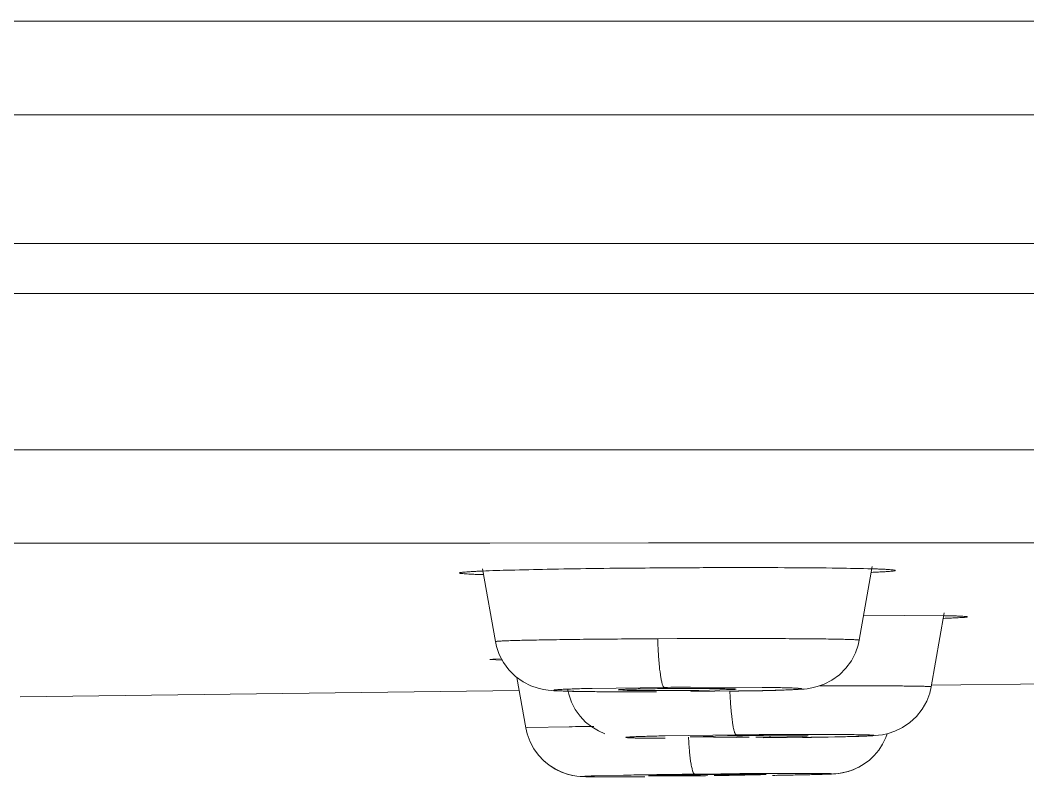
# Model space of a CAD drawing. Header units: millimetres. Extents: x 6110 to 6704, y -2661 to -1821.
# Drawn here: x 6503.151 to 6505.289, y -2151.217 to -2149.611 of the extents above; entities that cross this region are included whole.
import ezdxf

# ---------------------------------------------------------------- set-up
doc = ezdxf.new("R2010")
doc.units = ezdxf.units.MM
doc.header["$LTSCALE"] = 0.1
doc.layers.get('0').update_dxf_attribs({"lineweight": 15})

msp = doc.modelspace()

# ---------------------------------------------------------------- linework, layer by layer
for p, q in [((6495.0626, -2149.8122), (6512.7655, -2149.8122)), ((6512.6297, -2150.0855), (6497.8561, -2150.0855)), ((6470.9189, -2150.1913), (6519.206, -2150.1913)), ((6507.0278, -2150.5227), (6501.107, -2150.5234)), ((6503.1374, -2150.7211), (6503.1517, -2150.7211)), ((6503.1517, -2150.7211), (6503.203, -2150.7211)), ((6503.203, -2150.7211), (6503.2726, -2150.7211)), ((6503.2726, -2150.7211), (6503.9923, -2150.721)), ((6503.9923, -2150.721), (6504.0831, -2150.721)), ((6504.0831, -2150.721), (6504.0972, -2150.721)), ((6504.0972, -2150.721), (6504.148, -2150.721)), ((6504.148, -2150.721), (6504.4846, -2150.7209)), ((6504.4846, -2150.7209), (6504.5454, -2150.7209)), ((6504.5454, -2150.7209), (6504.6094, -2150.7209)), ((6504.6094, -2150.7209), (6504.654, -2150.7209)), ((6504.654, -2150.7209), (6504.7345, -2150.7209)), ((6504.7345, -2150.7209), (6505.0087, -2150.7208)), ((6505.0087, -2150.7208), (6505.0743, -2150.7208)), ((6505.0743, -2150.7208), (6506.1686, -2150.7205)), ((6504.1595, -2150.9303), (6504.1323, -2150.776)), ((6504.9316, -2150.9272), (6504.9592, -2150.7706)), ((6505.1125, -2150.8753), (6504.9414, -2150.8742)), ((6505.0844, -2151.0262), (6505.1121, -2150.869)), ((6504.5453, -2150.924), (6504.5042, -2150.9242)), ((6504.1595, -2150.9303), (6504.1595, -2150.9303)), ((6504.154, -2150.9677), (6504.1476, -2150.9685)), ((6504.1476, -2150.9685), (6504.1734, -2150.9696)), ((6504.1721, -2150.9669), (6504.154, -2150.9677)), ((6504.2238, -2151.1132), (6504.205, -2151.0063)), ((6505.0844, -2151.0228), (6506.2741, -2151.0076)), ((6504.518, -2151.0274), (6504.365, -2151.0296)), ((6504.4394, -2151.0338), (6504.4203, -2151.0327)), ((6504.5185, -2151.03), (6504.5311, -2151.0298)), ((6504.5735, -2151.0271), (6504.7256, -2151.0274)), ((6504.5912, -2151.0339), (6504.6581, -2151.0323)), ((6504.6581, -2151.0323), (6504.6679, -2151.0317)), ((6504.6679, -2151.0317), (6504.6703, -2151.0313)), ((6503.1511, -2151.0475), (6504.2098, -2151.0339)), ((6504.5131, -2151.0344), (6504.4394, -2151.0338)), ((6504.7263, -2151.0344), (6504.5746, -2151.0365)), ((6504.2278, -2151.1128), (6504.2239, -2151.1132)), ((6504.3161, -2151.111), (6504.2278, -2151.1128)), ((6504.3782, -2151.1199), (6504.392, -2151.126)), ((6504.5197, -2151.1304), (6504.6709, -2151.1282)), ((6504.5753, -2151.1323), (6504.573, -2151.1326)), ((6504.573, -2151.1326), (6504.6722, -2151.1335)), ((6504.6518, -2151.1304), (6504.5753, -2151.1323)), ((6504.698, -2151.1299), (6504.6837, -2151.13)), ((6504.7264, -2151.1277), (6504.8786, -2151.1274)), ((6504.8796, -2151.1327), (6504.7279, -2151.1349)), ((6504.823, -2151.1305), (6504.7281, -2151.1297)), ((6504.7441, -2151.1328), (6504.8109, -2151.1314)), ((6504.8109, -2151.1314), (6504.8206, -2151.1309)), ((6504.8206, -2151.1309), (6504.823, -2151.1305)), ((6504.3395, -2151.2164), (6504.3442, -2151.2167)), ((6504.344, -2151.2167), (6504.348, -2151.2168)), ((6504.3475, -2151.2168), (6504.3523, -2151.217)), ((6504.3515, -2151.217), (6504.357, -2151.2171)), ((6504.3695, -2151.2153), (6504.4313, -2151.2139)), ((6504.4319, -2151.2173), (6504.3697, -2151.2172)), ((6504.4346, -2151.2174), (6504.4618, -2151.2173)), ((6504.4867, -2151.2148), (6504.4844, -2151.215)), ((6504.4844, -2151.215), (6504.5769, -2151.2152)), ((6504.5631, -2151.2132), (6504.4867, -2151.2148)), ((6504.5826, -2151.2116), (6504.638, -2151.2111)), ((6504.6094, -2151.2126), (6504.5948, -2151.2128)), ((6504.7344, -2151.2124), (6504.6419, -2151.2123)), ((6504.6557, -2151.2143), (6504.7224, -2151.213)), ((6504.7224, -2151.213), (6504.7321, -2151.2127)), ((6504.7321, -2151.2127), (6504.7344, -2151.2124)), ((6504.7565, -2151.2142), (6504.7718, -2151.2139)), ((6504.7718, -2151.2139), (6504.7861, -2151.2137)), ((6504.7861, -2151.2137), (6504.8116, -2151.2132)), ((6504.8116, -2151.2132), (6504.8227, -2151.2129))]:
    msp.add_line(p, q)
for points in [[(6504.1596, -2150.9303), (6504.1619, -2150.9408), (6504.1677, -2150.9575), (6504.1764, -2150.9743), (6504.188, -2150.9902), (6504.2023, -2151.0043), (6504.2183, -2151.0157), (6504.2348, -2151.0241), (6504.25, -2151.0294), (6504.2618, -2151.0321), (6504.2712, -2151.0334), (6504.2779, -2151.0341), (6504.2837, -2151.0345), (6504.2899, -2151.0348), (6504.2967, -2151.0351), (6504.3045, -2151.0354), (6504.3134, -2151.0357), (6504.3235, -2151.0359), (6504.3346, -2151.0361)], [(6504.7772, -2151.033), (6504.7867, -2151.0326), (6504.795, -2151.0323), (6504.8022, -2151.0319), (6504.8087, -2151.0314), (6504.8146, -2151.0309), (6504.8213, -2151.0302), (6504.8307, -2151.0287), (6504.8424, -2151.0259), (6504.8574, -2151.0206), (6504.8737, -2151.0122), (6504.8894, -2151.0008), (6504.9034, -2150.9867), (6504.9149, -2150.9709), (6504.9235, -2150.9542), (6504.9292, -2150.9376), (6504.9315, -2150.9272)], [(6504.3124, -2151.0304), (6504.3151, -2151.0421), (6504.3209, -2151.0585), (6504.329, -2151.0741), (6504.3392, -2151.0884), (6504.3511, -2151.101), (6504.3643, -2151.1115), (6504.3782, -2151.1199)], [(6504.9307, -2151.1314), (6504.9399, -2151.1311), (6504.9478, -2151.1308), (6504.9546, -2151.1305), (6504.9607, -2151.1301), (6504.9661, -2151.1298), (6504.9723, -2151.1292), (6504.9813, -2151.1279), (6504.9928, -2151.1255), (6505.0074, -2151.1206), (6505.0234, -2151.1129), (6505.039, -2151.1023), (6505.0533, -2151.089), (6505.0654, -2151.0735), (6505.0748, -2151.0567), (6505.0812, -2151.0397), (6505.0844, -2151.0261)], [(6504.3346, -2151.0361), (6504.3469, -2151.0363), (6504.3602, -2151.0365), (6504.3746, -2151.0367), (6504.3899, -2151.0368), (6504.4063, -2151.0369), (6504.4237, -2151.037), (6504.4419, -2151.037), (6504.461, -2151.037), (6504.4809, -2151.037), (6504.5015, -2151.037)], [(6504.657, -2151.0357), (6504.6763, -2151.0354), (6504.6944, -2151.0351), (6504.7113, -2151.0348), (6504.727, -2151.0345), (6504.7415, -2151.0341), (6504.7547, -2151.0338)], [(6504.7547, -2151.0338), (6504.7666, -2151.0334), (6504.7772, -2151.033)], [(6504.2239, -2151.1132), (6504.227, -2151.1264), (6504.233, -2151.1429), (6504.2411, -2151.158), (6504.2509, -2151.1715), (6504.262, -2151.1832)], [(6504.2239, -2151.1132), (6504.227, -2151.1264), (6504.233, -2151.1428), (6504.2411, -2151.1579), (6504.2508, -2151.1713), (6504.2618, -2151.1829), (6504.2736, -2151.1927), (6504.2862, -2151.2007), (6504.299, -2151.2069), (6504.3118, -2151.2115), (6504.3232, -2151.2143), (6504.3324, -2151.2157), (6504.3395, -2151.2164)], [(6504.8112, -2151.1339), (6504.8304, -2151.1336), (6504.8485, -2151.1333), (6504.8654, -2151.133), (6504.8811, -2151.1327), (6504.8954, -2151.1324), (6504.9085, -2151.132)], [(6504.9085, -2151.132), (6504.9202, -2151.1317), (6504.9307, -2151.1314)], [(6504.931, -2151.1965), (6504.9423, -2151.1899), (6504.9532, -2151.1817), (6504.9635, -2151.1719), (6504.973, -2151.1607), (6504.9813, -2151.148), (6504.9882, -2151.134), (6504.991, -2151.1259)], [(6504.262, -2151.1832), (6504.2739, -2151.1929), (6504.2867, -2151.201), (6504.2995, -2151.2072), (6504.3123, -2151.2116), (6504.3238, -2151.2144), (6504.3327, -2151.2158)], [(6504.9072, -2151.2062), (6504.9186, -2151.2023), (6504.9303, -2151.1969)], [(6504.9085, -2151.2058), (6504.9196, -2151.2019), (6504.931, -2151.1965)], [(6504.357, -2151.2171), (6504.3625, -2151.2172), (6504.3686, -2151.2172), (6504.3755, -2151.2173), (6504.3831, -2151.2173), (6504.3916, -2151.2174), (6504.4009, -2151.2174)], [(6504.4009, -2151.2174), (6504.4112, -2151.2174), (6504.4346, -2151.2174)], [(6504.8227, -2151.2129), (6504.8328, -2151.2127), (6504.8418, -2151.2124), (6504.8498, -2151.2122)], [(6504.8498, -2151.2122), (6504.8568, -2151.212), (6504.8628, -2151.2118), (6504.8681, -2151.2116), (6504.8726, -2151.2114)], [(6504.8726, -2151.2114), (6504.8771, -2151.2111), (6504.8821, -2151.2108), (6504.8883, -2151.2101), (6504.8976, -2151.2085), (6504.9085, -2151.2058)], [(6504.8878, -2151.2101), (6504.8962, -2151.2088), (6504.9072, -2151.2062)]]:
    msp.add_lwpolyline(points)
for centre, radius, start, end in [((6504.6888, -2176.2116), 25.4384, 90.3234, 90.49837), ((6505.514, -2150.8979), 1.0102, 181.4904, 183.055), ((6504.6302, -2165.5023), 14.4753, 90.22454, 90.44429), ((6504.5852, -2157.9081), 6.8784, 90.33217, 90.45004), ((6504.5841, -2157.7238), 6.6942, 90.07901, 90.33248), ((6504.5063, -2144.3084), 6.726, 270.05833, 270.33214), ((6504.5055, -2144.1794), 6.855, 270.33225, 270.45001), ((6504.5096, -2144.6892), 6.3452, 270.4493, 270.73686), ((6505.6405, -2150.9979), 0.9841, 182.2113, 183.1493), ((6504.6557, -2175.1986), 24.09, 90.68328, 90.80772), ((6504.7659, -2159.5472), 8.4176, 90.55978, 90.77629), ((6504.8571, -2170.3486), 19.2213, 90.3896, 90.55498), ((6504.6247, -2142.204), 8.9296, 270.30456, 270.46998), ((6504.771, -2160.0169), 8.8873, 90.27621, 90.47036), ((6504.6301, -2142.7153), 8.4182, 270.55977, 270.77627), ((6504.6906, -2164.9263), 13.7149, 90.89788, 91.08305), ((6504.3983, -2136.4648), 14.7525, 270.13025, 270.30313), ((6504.8718, -2176.5005), 25.2905, 90.65523, 90.8975), ((6504.7421, -2163.9499), 12.738, 90.66258, 90.8055), ((6504.4682, -2137.7941), 13.4215, 270.46412, 270.60284), ((6504.7506, -2164.6329), 13.4211, 90.46412, 90.60285), ((6504.4766, -2138.4769), 12.7386, 270.66257, 270.80549), ((6504.9095, -2180.0832), 28.8735, 90.32502, 90.5388), ((6504.8242, -2166.006), 14.796, 90.13143, 90.30373), ((6504.5337, -2137.6069), 13.6091, 270.899, 271.08541)]:
    msp.add_arc(centre, radius, start, end)
for points, knots in [([(6495.0623, -2149.6134), (6495.988, -2149.613), (6497.8357, -2149.6127), (6500.5993, -2149.6135), (6503.3415, -2149.613), (6505.6063, -2149.6133), (6507.3927, -2149.613), (6508.7023, -2149.6125), (6509.9807, -2149.6116), (6511.0221, -2149.611), (6511.831, -2149.6115), (6512.5969, -2149.6124), (6513.5019, -2149.6139), (6514.5161, -2149.6137), (6515.1597, -2149.6132), (6515.4639, -2149.613)], [0, 0, 0, 0, 0.136111, 0.271708, 0.406381, 0.539336, 0.604747, 0.669067, 0.731911, 0.792739, 0.82219, 0.850865, 0.905361, 0.95527, 1, 1, 1, 1]), ([(6504.4676, -2150.7741), (6504.4329, -2150.7744), (6504.3669, -2150.7751), (6504.2747, -2150.7766), (6504.1974, -2150.7783), (6504.1514, -2150.7797), (6504.1316, -2150.7806)], [0, 0, 0, 0, 0.309507, 0.588918, 0.823299, 1, 1, 1, 1]), ([(6504.9587, -2150.7758), (6504.9345, -2150.7751), (6504.8776, -2150.7741), (6504.7818, -2150.7733), (6504.6682, -2150.7731), (6504.5873, -2150.7733), (6504.5453, -2150.7736)], [0, 0, 0, 0, 0.175395, 0.412966, 0.694901, 1, 1, 1, 1]), ([(6505.0084, -2150.7793), (6505.0084, -2150.7792), (6505.0081, -2150.7789), (6505.0075, -2150.7787), (6505.0065, -2150.7785), (6505.0044, -2150.7782), (6505.0008, -2150.7778), (6504.9953, -2150.7774), (6504.9883, -2150.7769), (6504.9797, -2150.7765), (6504.9697, -2150.7761), (6504.9625, -2150.7759), (6504.9587, -2150.7758)], [0, 0, 0, 0, 0.0062, 0.018909, 0.039129, 0.067067, 0.146334, 0.25681, 0.398015, 0.569355, 0.770222, 1, 1, 1, 1]), ([(6504.1316, -2150.7806), (6504.1278, -2150.7807), (6504.1208, -2150.781), (6504.1109, -2150.7816), (6504.1026, -2150.7821), (6504.0957, -2150.7826), (6504.0903, -2150.7831), (6504.0865, -2150.7835), (6504.0843, -2150.784), (6504.0833, -2150.7843), (6504.0831, -2150.7846), (6504.0831, -2150.7846)], [0, 0, 0, 0, 0.231134, 0.432944, 0.604813, 0.746132, 0.856308, 0.934876, 0.981969, 0.994105, 1, 1, 1, 1]), ([(6504.0831, -2150.7846), (6504.0831, -2150.7848), (6504.0834, -2150.785), (6504.084, -2150.7852), (6504.0851, -2150.7854), (6504.0872, -2150.7857), (6504.0908, -2150.7861), (6504.0963, -2150.7866), (6504.1034, -2150.787), (6504.1119, -2150.7874), (6504.1219, -2150.7878), (6504.129, -2150.788), (6504.1328, -2150.7881)], [0, 0, 0, 0, 0.006839, 0.020285, 0.041141, 0.069586, 0.14946, 0.260078, 0.401074, 0.571822, 0.77168, 1, 1, 1, 1]), ([(6504.9585, -2150.7833), (6504.9624, -2150.7831), (6504.9696, -2150.7828), (6504.9796, -2150.7823), (6504.9882, -2150.7818), (6504.9953, -2150.7813), (6505.0008, -2150.7808), (6505.0044, -2150.7804), (6505.0065, -2150.78), (6505.0075, -2150.7798), (6505.0081, -2150.7796), (6505.0084, -2150.7794), (6505.0084, -2150.7793)], [0, 0, 0, 0, 0.229596, 0.430358, 0.601649, 0.742838, 0.853312, 0.932619, 0.960612, 0.980912, 0.993721, 1, 1, 1, 1]), ([(6505.1109, -2150.8809), (6505.1148, -2150.8808), (6505.122, -2150.8805), (6505.1322, -2150.8801), (6505.1408, -2150.8797), (6505.148, -2150.8793), (6505.1529, -2150.879), (6505.1561, -2150.8787), (6505.158, -2150.8785), (6505.1594, -2150.8783), (6505.1604, -2150.8781), (6505.161, -2150.878), (6505.1613, -2150.8778), (6505.1613, -2150.8777)], [0, 0, 0, 0, 0.229471, 0.430133, 0.601408, 0.742719, 0.853498, 0.897267, 0.933211, 0.961331, 0.981677, 0.994369, 1, 1, 1, 1]), ([(6505.1613, -2150.8777), (6505.1613, -2150.8776), (6505.161, -2150.8774), (6505.1605, -2150.8773), (6505.1595, -2150.8771), (6505.1582, -2150.877), (6505.1564, -2150.8768), (6505.1534, -2150.8766), (6505.1485, -2150.8763), (6505.1416, -2150.876), (6505.1332, -2150.8758), (6505.1233, -2150.8755), (6505.1162, -2150.8754), (6505.1125, -2150.8753)], [0, 0, 0, 0, 0.005131, 0.017209, 0.036985, 0.064581, 0.100032, 0.143349, 0.253579, 0.39503, 0.567052, 0.768944, 1, 1, 1, 1]), ([(6504.5042, -2150.9242), (6504.4811, -2150.9243), (6504.4362, -2150.9246), (6504.3811, -2150.9251), (6504.3393, -2150.9255), (6504.3104, -2150.9259), (6504.2835, -2150.9263), (6504.2588, -2150.9267), (6504.2365, -2150.9271), (6504.2169, -2150.9275), (6504.1999, -2150.928), (6504.1876, -2150.9284), (6504.1792, -2150.9287), (6504.174, -2150.9289), (6504.1697, -2150.9291), (6504.1661, -2150.9294), (6504.1633, -2150.9296), (6504.1613, -2150.9298), (6504.1601, -2150.93), (6504.1596, -2150.9301), (6504.1595, -2150.9302), (6504.1595, -2150.9303)], [0, 0, 0, 0, 0.200351, 0.390782, 0.479862, 0.563819, 0.642017, 0.713825, 0.77862, 0.835899, 0.885225, 0.92616, 0.943345, 0.95828, 0.970948, 0.981334, 0.989427, 0.995217, 0.998703, 0.999597, 1, 1, 1, 1]), ([(6504.9316, -2150.9272), (6504.9316, -2150.9272), (6504.9314, -2150.9271), (6504.931, -2150.927), (6504.9304, -2150.9269), (6504.9292, -2150.9267), (6504.927, -2150.9265), (6504.9238, -2150.9263), (6504.9196, -2150.9261), (6504.9146, -2150.9259), (6504.9086, -2150.9257), (6504.899, -2150.9254), (6504.8848, -2150.9251), (6504.8653, -2150.9248), (6504.8428, -2150.9245), (6504.8175, -2150.9243), (6504.7895, -2150.9241), (6504.7591, -2150.9239), (6504.7267, -2150.9238), (6504.6803, -2150.9237), (6504.6196, -2150.9238), (6504.5703, -2150.9239), (6504.5453, -2150.924)], [0, 0, 0, 0, 0.000428, 0.001386, 0.002932, 0.005074, 0.011148, 0.01959, 0.030378, 0.043484, 0.058882, 0.076543, 0.118533, 0.169037, 0.227493, 0.293334, 0.365981, 0.444741, 0.528859, 0.617578, 0.805419, 1, 1, 1, 1]), ([(6504.518, -2151.0274), (6504.5172, -2151.0273), (6504.5161, -2151.0262), (6504.5151, -2151.0243), (6504.5137, -2151.0209), (6504.5122, -2151.0151), (6504.5096, -2151.0018), (6504.5071, -2150.9804), (6504.5058, -2150.962), (6504.5053, -2150.9518)], [0, 0, 0, 0, 0.029601, 0.053364, 0.084334, 0.169839, 0.286801, 0.604913, 1, 1, 1, 1]), ([(6504.365, -2151.0296), (6504.3587, -2151.0297), (6504.3468, -2151.03), (6504.3302, -2151.0305), (6504.3159, -2151.031), (6504.3055, -2151.0314), (6504.2985, -2151.0318), (6504.2943, -2151.032), (6504.2908, -2151.0323), (6504.2879, -2151.0326), (6504.286, -2151.0328), (6504.2848, -2151.033), (6504.2842, -2151.0331), (6504.2837, -2151.0332), (6504.2834, -2151.0333), (6504.2833, -2151.0335), (6504.2835, -2151.0337), (6504.2837, -2151.0337), (6504.2845, -2151.0339), (6504.2858, -2151.0341), (6504.288, -2151.0344), (6504.2909, -2151.0346), (6504.2944, -2151.0348), (6504.2987, -2151.035), (6504.3037, -2151.0352), (6504.3116, -2151.0355), (6504.3231, -2151.0358), (6504.3386, -2151.0361), (6504.3565, -2151.0364), (6504.3691, -2151.0365), (6504.3758, -2151.0366)], [0, 0, 0, 0, 0.108423, 0.204222, 0.286336, 0.354025, 0.382254, 0.406631, 0.427073, 0.443503, 0.455855, 0.460501, 0.464135, 0.466768, 0.468435, 0.469296, 0.470195, 0.471922, 0.474616, 0.483008, 0.495456, 0.511976, 0.532563, 0.557146, 0.585625, 0.6179, 0.693432, 0.782929, 0.885508, 1, 1, 1, 1]), ([(6504.4203, -2151.0327), (6504.4203, -2151.0327), (6504.4205, -2151.0326), (6504.4208, -2151.0325), (6504.4213, -2151.0324), (6504.4225, -2151.0323), (6504.4245, -2151.0321), (6504.4276, -2151.0319), (6504.4315, -2151.0317), (6504.4362, -2151.0315), (6504.4417, -2151.0313), (6504.4505, -2151.0311), (6504.4632, -2151.0308), (6504.48, -2151.0305), (6504.4987, -2151.0302), (6504.5118, -2151.03), (6504.5185, -2151.03)], [0, 0, 0, 0, 0.001484, 0.005025, 0.010777, 0.018751, 0.041315, 0.072586, 0.112412, 0.160614, 0.216838, 0.280621, 0.428998, 0.601993, 0.794591, 1, 1, 1, 1]), ([(6504.6703, -2151.0313), (6504.6703, -2151.0312), (6504.6701, -2151.0312), (6504.6698, -2151.0311), (6504.6692, -2151.031), (6504.668, -2151.0309), (6504.666, -2151.0307), (6504.6631, -2151.0306), (6504.6593, -2151.0304), (6504.6547, -2151.0303), (6504.6494, -2151.0302), (6504.6409, -2151.03), (6504.6287, -2151.0298), (6504.6124, -2151.0297), (6504.5942, -2151.0296), (6504.5815, -2151.0296), (6504.5749, -2151.0296)], [0, 0, 0, 0, 0.001535, 0.005149, 0.010996, 0.019077, 0.041852, 0.073269, 0.113099, 0.161105, 0.217047, 0.280591, 0.428491, 0.600748, 0.793175, 1, 1, 1, 1]), ([(6504.7256, -2151.0274), (6504.7318, -2151.0275), (6504.7436, -2151.0277), (6504.7601, -2151.0279), (6504.7745, -2151.0283), (6504.7864, -2151.0286), (6504.7949, -2151.0289), (6504.8003, -2151.0292), (6504.8034, -2151.0295), (6504.8058, -2151.0297), (6504.8076, -2151.0299), (6504.8085, -2151.0301), (6504.8093, -2151.0303), (6504.8091, -2151.0306), (6504.8088, -2151.0307), (6504.8084, -2151.0308), (6504.8075, -2151.031), (6504.806, -2151.0312), (6504.8036, -2151.0314), (6504.8005, -2151.0317), (6504.7951, -2151.0321), (6504.7868, -2151.0325), (6504.7749, -2151.033), (6504.7607, -2151.0335), (6504.7442, -2151.0339), (6504.7325, -2151.0342), (6504.7263, -2151.0344)], [0, 0, 0, 0, 0.111981, 0.211566, 0.297726, 0.369661, 0.426638, 0.44929, 0.467933, 0.482493, 0.492968, 0.499398, 0.502001, 0.502864, 0.504519, 0.507134, 0.510743, 0.520989, 0.535297, 0.553661, 0.576014, 0.632357, 0.703663, 0.789258, 0.888385, 1, 1, 1, 1]), ([(6505.0844, -2151.0261), (6505.0844, -2151.0261), (6505.0843, -2151.026), (6505.084, -2151.0259), (6505.0832, -2151.0258), (6505.0819, -2151.0257), (6505.08, -2151.0256), (6505.0777, -2151.0255), (6505.0748, -2151.0254), (6505.0715, -2151.0253), (6505.066, -2151.0251), (6505.058, -2151.025), (6505.0469, -2151.0248), (6505.0339, -2151.0246), (6505.0191, -2151.0245), (6505.0026, -2151.0244), (6504.9774, -2151.0242), (6504.9424, -2151.0241), (6504.8966, -2151.0241), (6504.8645, -2151.0241), (6504.8477, -2151.0241)], [0, 0, 0, 0, 0.000403, 0.00129, 0.004676, 0.010244, 0.017986, 0.027886, 0.039927, 0.05409, 0.070356, 0.109124, 0.15608, 0.21102, 0.273588, 0.3434, 0.420071, 0.592429, 0.787099, 1, 1, 1, 1]), ([(6504.6709, -2151.1282), (6504.6702, -2151.1281), (6504.6691, -2151.127), (6504.668, -2151.1251), (6504.6666, -2151.1218), (6504.665, -2151.1159), (6504.6624, -2151.1025), (6504.6599, -2151.0809), (6504.6585, -2151.0623), (6504.6579, -2151.052)], [0, 0, 0, 0, 0.029191, 0.052699, 0.083452, 0.168704, 0.285659, 0.604349, 1, 1, 1, 1]), ([(6504.52, -2151.1356), (6504.5082, -2151.1356), (6504.4916, -2151.1355), (6504.4711, -2151.1352), (6504.4591, -2151.135), (6504.4507, -2151.1348), (6504.4453, -2151.1345), (6504.4422, -2151.1344), (6504.4397, -2151.1342), (6504.4382, -2151.1341), (6504.4357, -2151.1337), (6504.4382, -2151.1332), (6504.4397, -2151.1331), (6504.4422, -2151.1329), (6504.4452, -2151.1327), (6504.4506, -2151.1324), (6504.459, -2151.132), (6504.4709, -2151.1316), (6504.4914, -2151.131), (6504.5079, -2151.1306), (6504.5197, -2151.1304)], [0, 0, 0, 0, 0.211543, 0.297634, 0.369462, 0.4263, 0.44887, 0.467422, 0.48188, 0.492236, 0.500779, 0.509243, 0.51954, 0.533916, 0.552359, 0.574801, 0.631343, 0.702874, 0.788716, 1, 1, 1, 1]), ([(6504.5826, -2151.2117), (6504.5818, -2151.2116), (6504.5807, -2151.2105), (6504.5796, -2151.2086), (6504.5781, -2151.2051), (6504.5765, -2151.199), (6504.5738, -2151.1851), (6504.5711, -2151.1628), (6504.5698, -2151.1435), (6504.5692, -2151.1329)], [0, 0, 0, 0, 0.028627, 0.0519, 0.082524, 0.167891, 0.2853, 0.605209, 1, 1, 1, 1]), ([(6504.8786, -2151.1274), (6504.8903, -2151.1275), (6504.9069, -2151.1276), (6504.9275, -2151.1279), (6504.9395, -2151.1281), (6504.9479, -2151.1283), (6504.9534, -2151.1285), (6504.9565, -2151.1287), (6504.9589, -2151.1288), (6504.9607, -2151.129), (6504.9617, -2151.1291), (6504.9622, -2151.1292), (6504.9624, -2151.1294), (6504.9622, -2151.1295), (6504.962, -2151.1296), (6504.9616, -2151.1297), (6504.9607, -2151.1298), (6504.9591, -2151.13), (6504.9568, -2151.1302), (6504.9537, -2151.1304), (6504.9483, -2151.1307), (6504.94, -2151.131), (6504.9282, -2151.1314), (6504.914, -2151.1319), (6504.8975, -2151.1323), (6504.8858, -2151.1325), (6504.8796, -2151.1327)], [0, 0, 0, 0, 0.211905, 0.298222, 0.370301, 0.427406, 0.450114, 0.468804, 0.483402, 0.493898, 0.500318, 0.502029, 0.502838, 0.503538, 0.505098, 0.507643, 0.511196, 0.521352, 0.535586, 0.553889, 0.576189, 0.632449, 0.703698, 0.789258, 0.888374, 1, 1, 1, 1]), ([(6504.3697, -2151.2172), (6504.3666, -2151.2171), (6504.3623, -2151.2171), (6504.3569, -2151.217), (6504.3539, -2151.2169), (6504.3516, -2151.2168), (6504.3497, -2151.2167), (6504.349, -2151.2167), (6504.3481, -2151.2165), (6504.3487, -2151.2163), (6504.349, -2151.2163), (6504.35, -2151.2162), (6504.3515, -2151.2161), (6504.3538, -2151.2159), (6504.3568, -2151.2158), (6504.3621, -2151.2156), (6504.3664, -2151.2154), (6504.3695, -2151.2153)], [0, 0, 0, 0, 0.21755, 0.303917, 0.374886, 0.430172, 0.469739, 0.493638, 0.502127, 0.510314, 0.520147, 0.533872, 0.573037, 0.627837, 0.69822, 0.783921, 1, 1, 1, 1]), ([(6504.7902, -2151.2101), (6504.802, -2151.2101), (6504.8186, -2151.21), (6504.8392, -2151.2101), (6504.8512, -2151.2102), (6504.8597, -2151.2103), (6504.8651, -2151.2104), (6504.8683, -2151.2105), (6504.8707, -2151.2106), (6504.8724, -2151.2107), (6504.8735, -2151.2108), (6504.8739, -2151.2108), (6504.8742, -2151.2109), (6504.874, -2151.211), (6504.8738, -2151.2111), (6504.8733, -2151.2111), (6504.8725, -2151.2112), (6504.8709, -2151.2113), (6504.8686, -2151.2115), (6504.8655, -2151.2116), (6504.8602, -2151.2118), (6504.8519, -2151.2121), (6504.84, -2151.2125), (6504.8196, -2151.213), (6504.8032, -2151.2133), (6504.7915, -2151.2135)], [0, 0, 0, 0, 0.212214, 0.298677, 0.370892, 0.428121, 0.450884, 0.469624, 0.484263, 0.494789, 0.501214, 0.502903, 0.503622, 0.504167, 0.505646, 0.508133, 0.511639, 0.521715, 0.535884, 0.55413, 0.576382, 0.632563, 0.703754, 0.789277, 1, 1, 1, 1])]:
    msp.add_open_spline(points, degree=3, knots=knots)

doc.saveas('drawing.dxf')
